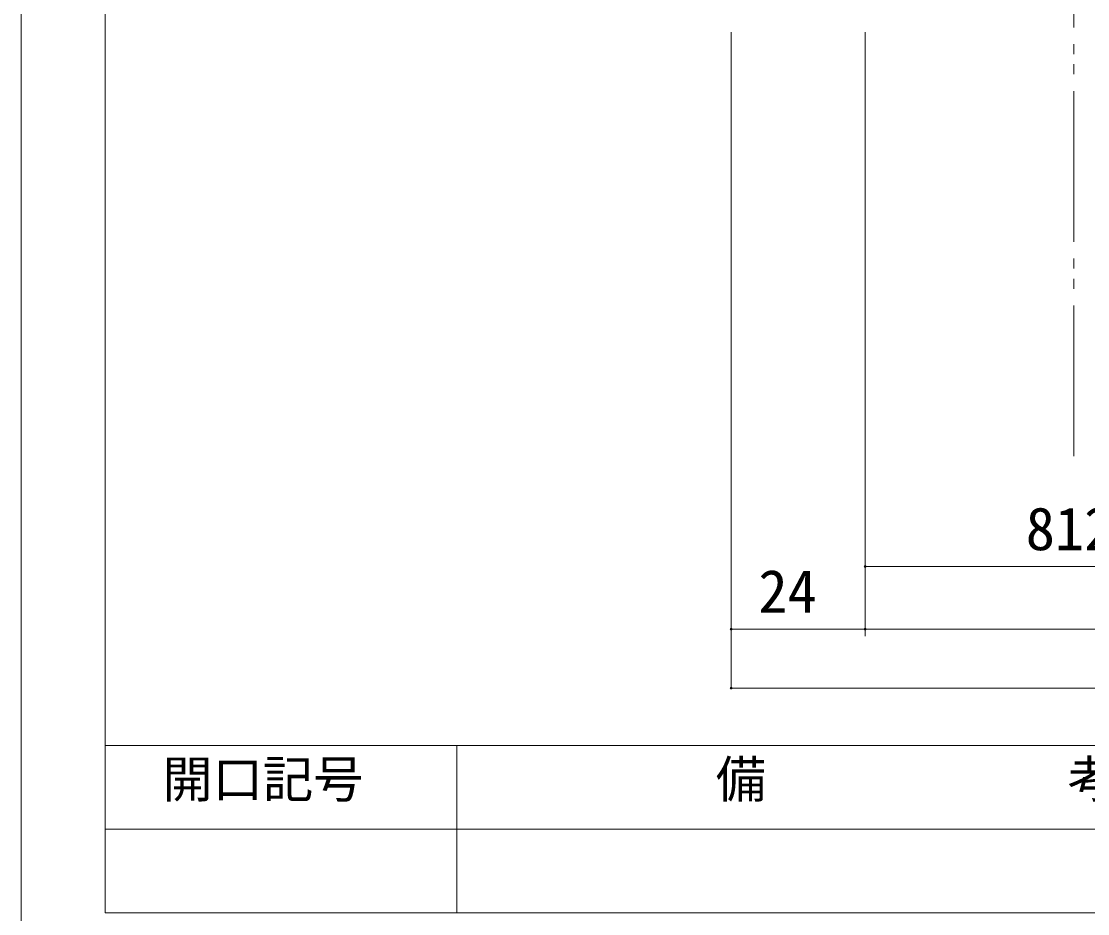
# Model space of a CAD drawing. Units: millimetres on the paper, enlarged 10 times, with parts at other scales. Extents: x -2000 to 2000, y -1385 to 1385.
# Drawn here: x -2000 to -1364, y -1118 to -585 of the extents above; entities that cross this region are included whole.
import ezdxf
from ezdxf.enums import TextEntityAlignment as Align

# ---------------------------------------------------------------- set-up
doc = ezdxf.new("R2010")
doc.units = ezdxf.units.MM
doc.header["$LTSCALE"] = 10
doc.linetypes.add('DOUBLE_CHAIN2', pattern=[12.8, 9, -1, 0.6, -0.6, 0.6, -1])
doc.layers.add('1-1_0', color=7, linetype='Continuous', lineweight=20)
doc.layers.add('2-0', color=7, linetype='Continuous', lineweight=18)
doc.styles.add('ＭＳ ゴシック', font='')
doc.styles.get('ＭＳ ゴシック').set_extended_font_data('MS Gothic')

msp = doc.modelspace()

# ---------------------------------------------------------------- linework, layer by layer
at = {"layer": '1-1_0'}
for p, q in [((-1950, -1017.5), (-1950, -117.5)), ((380, -1017.5), (-1950, -1017.5)), ((380, -1017.5), (-1950, -1017.5)), ((-1950, -1017.5), (-1950, -1117.5)), ((-1740, -1017.5), (-1740, -1117.5)), ((380, -1067.5), (-1950, -1067.5)), ((380, -1117.5), (-1950, -1117.5))]:
    msp.add_line(p, q, dxfattribs=at)
msp.add_lwpolyline([(-2000, -1385), (2000, -1385), (2000, 1385), (-2000, 1385)], close=True, dxfattribs=at)
at = {"layer": '2-0', "linetype": 'DOUBLE_CHAIN2', "lineweight": 20}
msp.add_line((-1371.91, -844.84), (-1371.91, -221.4), dxfattribs=at)
at = {"layer": '2-0', "color": 4, "lineweight": 9}
for p, q in [((-1576.4, -591.6), (-1576.4, -983.28)), ((-1496.4, -591.6), (-1496.4, -952.25)), ((-1496.4, -910.71), (-85.77, -910.71)), ((-1576.4, -948.08), (-1496.4, -948.08)), ((-85.77, -948.08), (-1496.4, -948.08)), ((-727.75, -983.28), (-1576.4, -983.28))]:
    msp.add_line(p, q, dxfattribs=at)
at = {"layer": '2-0', "lineweight": 20}
for q in [(-1496.4, -914.88), (-1496.4, -952.25)]:
    msp.add_line((-1496.4, -591.6), q, dxfattribs=at)
at = {"layer": '2-0', "color": 4, "lineweight": 9}
for centre, start, end in [((-1496.4, -910.71), 0, 180), ((-1496.4, -910.71), 180, 0), ((-1576.4, -948.08), 0, 180), ((-1576.4, -948.08), 180, 0), ((-1496.4, -948.08), 0, 180), ((-1496.4, -948.08), 0, 180), ((-1496.4, -948.08), 180, 0), ((-1496.4, -948.08), 180, 0), ((-1576.4, -983.28), 0, 180), ((-1576.4, -983.28), 180, 0)]:
    msp.add_arc(centre, 0.521, start, end, dxfattribs=at)

# ---------------------------------------------------------------- texts
at = {"layer": '1-1_0', "style": 'ＭＳ ゴシック'}
for s, p in [('開口記号', (-1915.8, -1055.24)), ('備\u3000\u3000\u3000\u3000\u3000\u3000考', (-1585.54, -1055.24))]:
    msp.add_text(s, height=21.99, dxfattribs=at).set_placement(p, align=Align.BOTTOM_LEFT)
at = {"layer": '2-0', "style": 'ＭＳ ゴシック'}
for s, p in [('812', (-1400.56, -908.63)), ('24', (-1560.12, -946))]:
    msp.add_text(s, height=25.66, dxfattribs=at).set_placement(p, align=Align.BOTTOM_LEFT)

doc.saveas('drawing.dxf')
